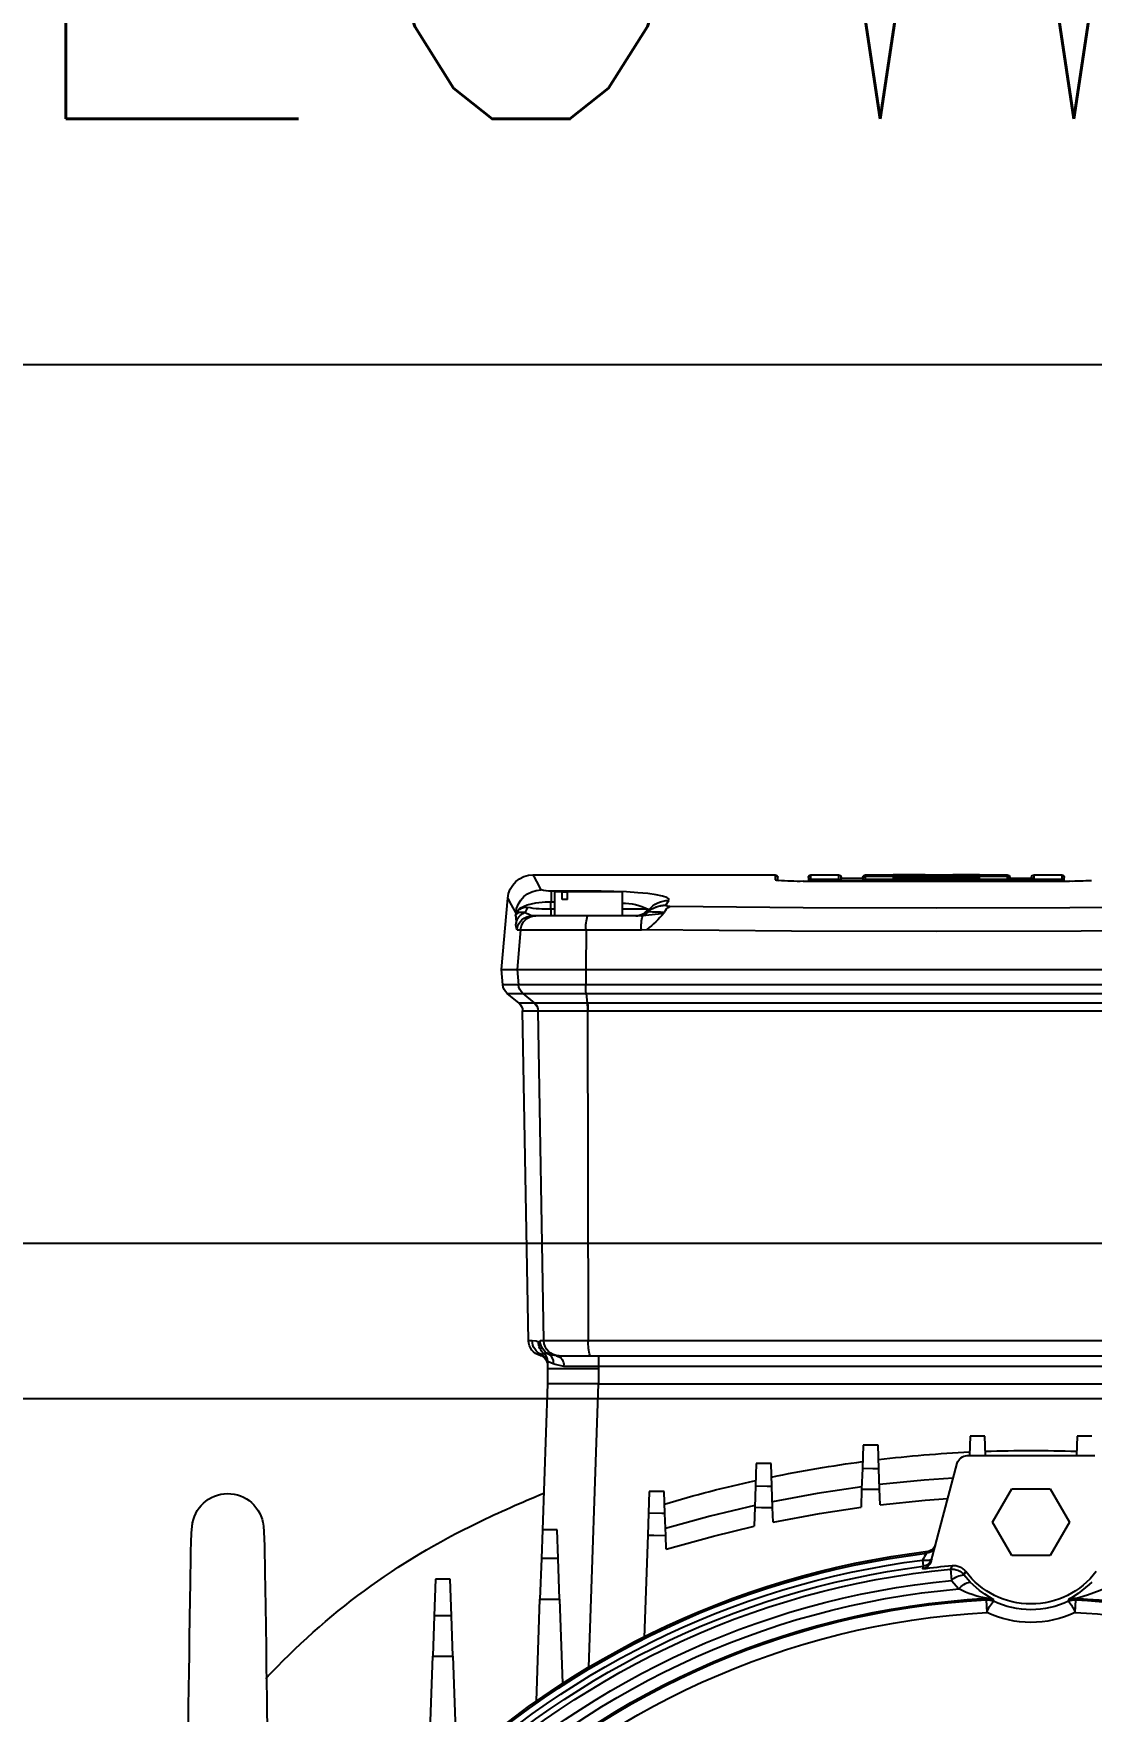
# Model space of a CAD drawing. Header units: millimetres. Extents: x 6561.5 to 6624.8, y 613.4 to 641.4.
# Drawn here: x 6611.3404 to 6611.5041, y 625.3526 to 625.6122 of the extents above; entities that cross this region are included whole.
import ezdxf

# ---------------------------------------------------------------- set-up
doc = ezdxf.new("R2010")
doc.units = ezdxf.units.MM
doc.layers.add('01-HATCH', color=8, linetype='Continuous')
doc.layers.add('01-Textos', color=4, linetype='Continuous', lineweight=25)
doc.styles.add('tex50', font='romans.shx', dxfattribs={"width": 0.8, "height": 0.1})

# ---------------------------------------------------------------- blocks, each defined once
blk = doc.blocks.new('A$Cbc02c842')
at = {"ltscale": 5}
for p, q in [((0.1951458623955205, 0.3944384717044045), (0.1951458623955205, 0.3950417526822889)), ((0.1998166957284866, 0.3954375860155892), (0.1955416957291618, 0.3954375860155892)), ((0.1955416957291618, 0.3954375860155892), (0.1955416957291618, 0.3947434523113884)), ((0.1955416957291618, 0.3947434523113884), (0.2259021123957154, 0.3947434523113884)), ((0.1998166957284866, 0.3949412075469922), (0.1998166957284866, 0.3954375860155892)), ((0.2039729457285375, 0.3949412075469922), (0.1998166957284866, 0.3949412075469922)), ((0.2039704371038624, 0.3949415621030425), (0.1998192043540712, 0.3949415621030425)), ((0.2002125290621279, 0.3950417526822889), (0.2002125290621279, 0.3949415621030425)), ((0.2035771123958057, 0.3949415621030425), (0.2035771123958057, 0.3950417526822889)), ((0.225904622409189, 0.3952343396545643), (0.203970435715064, 0.3952343396545643)), ((0.2259021123957154, 0.3954375860155892), (0.2039729457285375, 0.3954375860155892)), ((0.2039729457285375, 0.3954375860155892), (0.2039729457285375, 0.3953265830618307)), ((0.2039729457285375, 0.3953265830618307), (0.2082479457287718, 0.3953265830618307)), ((0.2039729457285375, 0.3952341943748365), (0.2039729457285375, 0.3949412075469922)), ((0.2259021123957154, 0.3952341943748365), (0.2039729457285375, 0.3952341943748365)), ((0.2082479457287718, 0.3953265830618307), (0.2082479457287718, 0.3954341868802089)), ((0.2082479457287718, 0.3954341868802089), (0.2124041957288227, 0.3954341868802089)), ((0.2082479457287718, 0.3951017211897465), (0.2216271123954812, 0.3951017211897465)), ((0.2082479457287718, 0.3949412075469922), (0.2082479457287718, 0.3951017211897465)), ((0.2216271123954812, 0.3949412075469922), (0.2082479457287718, 0.3949412075469922)), ((0.2216246037708061, 0.3949415621030425), (0.2082504543534469, 0.3949415621030425)), ((0.2124041957288227, 0.3954341868802089), (0.2124041957288227, 0.3953265830618307)), ((0.2124041957288227, 0.3953265830618307), (0.2259021123957154, 0.3953265830618307)), ((0.216679195729057, 0.3954341868802089), (0.2216271123954812, 0.3954341868802089)), ((0.216679195729057, 0.3953957020030998), (0.216679195729057, 0.3954341868802089)), ((0.2216271123954812, 0.3953957020030998), (0.216679195729057, 0.3953957020030998)), ((0.2216271123954812, 0.3954341868802089), (0.2216271123954812, 0.3953957020030998)), ((0.2216271123954812, 0.3951017211897465), (0.2216271123954812, 0.3949412075469922)), ((0.2259021123957154, 0.3953265830618307), (0.2259021123957154, 0.3954375860155892)), ((0.2259021123957154, 0.3947434523113884), (0.2259021123957154, 0.3952341943748365)), ((0.2262979457284473, 0.3949227635463899), (0.2262978635847048, 0.3949308290163458)), ((0.2262979457284473, 0.3950417526822889), (0.2262979457284473, 0.3949227635463899)), ((0.229662529062125, 0.3949415621030425), (0.2262979457284473, 0.3949415621030425)), ((0.2262979457284473, 0.3949227635463899), (0.2262979457284473, 0.3948490883357749)), ((0.2262979457284473, 0.3948490883357749), (0.2262979457284473, 0.3944384717044045)), ((0.229662529062125, 0.3944384717044045), (0.229662529062125, 0.3950417526822889)), ((0.2343333623950912, 0.3954375860155892), (0.2300583623957664, 0.3954375860155892)), ((0.2300583623957664, 0.3954375860155892), (0.2300583623957664, 0.3947434523113884)), ((0.2300583623957664, 0.3947434523113884), (0.2343333623950912, 0.3947434523113884)), ((0.2343333623950912, 0.3947434523113884), (0.2343333623950912, 0.3954375860155892)), ((0.2347291957287325, 0.3950417526822889), (0.2347291957287325, 0.3944384717044045)), ((0.2394791957287907, 0.3947246528647952), (0.2394791957287907, 0.3950417526822889)), ((0.2773185091875803, 0.3954375860155892), (0.2398750290624321, 0.3954375860155892)), ((0.2398750290624321, 0.3954375860155892), (0.2398750290624321, 0.3946826387478382)), ((0.2355208623951057, 0.3944384717044045), (0.1943541957291472, 0.3944384717044045)), ((0.1943541957291472, 0.3944384717044045), (0.1943541957291472, 0.3944377575411977)), ((0.2355208623951057, 0.3944377575411977), (0.1943541957291472, 0.3944377575411977)), ((0.229662529062125, 0.3945457287697423), (0.2262979457284473, 0.3945457287697423)), ((0.2355208623951057, 0.3944384717044045), (0.2355208623951057, 0.3944377575411977)), ((0.263545862395631, 0.3928250860156481), (0.263545862395631, 0.3891042526822162)), ((0.263545862395631, 0.3928250860156481), (0.2720217183543809, 0.3928250860156481)), ((0.2687708623955132, 0.3929335675064181), (0.2745595830722323, 0.3929335675064181)), ((0.2687708623955132, 0.3929335675064181), (0.2687708623955132, 0.3928250860156481)), ((0.2720217183543809, 0.3916375860156336), (0.2720217183543809, 0.3928250860156481)), ((0.2728614076570466, 0.3928250860156481), (0.2720217183543809, 0.3928250860156481)), ((0.2728614076570466, 0.3916375860156336), (0.2728614076570466, 0.3928250860156481)), ((0.2728614076570466, 0.3928250860156481), (0.2739958623953953, 0.3928250860156481)), ((0.2739958623953953, 0.3891042526822162), (0.2739958623953953, 0.3928250860156481)), ((0.2745595830722323, 0.3929335675064181), (0.2745595830722323, 0.3912635267468545)), ((0.2568200522202915, 0.3907587590960588), (0.2563244977156955, 0.3914715758215266)), ((0.2568418660978296, 0.3907276980243637), (0.2568200522202915, 0.3907587590960588)), ((0.2594245640168538, 0.3900026221011217), (0.2595521942414507, 0.3901170086458592)), ((0.2595080750436409, 0.3897256604569179), (0.2595072321666976, 0.3897372251595357)), ((0.2595521942414507, 0.3901170086458592), (0.263545862395631, 0.3901170086458592)), ((0.2720217183543809, 0.3916375860156336), (0.2728614076570466, 0.3916375860156336)), ((0.2745595830722323, 0.3912635267468545), (0.2739958623953953, 0.3912635267468545)), ((0.2739958623953953, 0.3901170086458592), (0.2746133728826408, 0.3901170086458592)), ((0.2746133728826408, 0.3901170086458592), (0.2746133728826408, 0.3891042526822162)), ((0.2800263398214611, 0.3895131882741794), (0.2800457190799079, 0.3891042526822162)), ((0.2822291957284051, 0.380791752682228), (0.2812643172339904, 0.3918203643400489)), ((0.2605787959412282, 0.3869362475712137), (0.2597178893076943, 0.3869867802725935)), ((0.2603750031842083, 0.3891042526822162), (0.2688962532058667, 0.3891042526822162)), ((0.2691382648365561, 0.3869362475712137), (0.2605787959412282, 0.3869362475712137)), ((0.2611195401343593, 0.3891042526822162), (0.2611078004113097, 0.3891042526822162)), ((0.2612846037975487, 0.3891042526822162), (0.2611195401343593, 0.3891042526822162)), ((0.261456610785217, 0.3891042526822162), (0.2612846037975487, 0.3891042526822162)), ((0.2688962532058667, 0.3891042526822162), (0.2769257826423654, 0.3891042526822162)), ((0.2691382648365561, 0.3869362475712137), (0.2691932526397522, 0.380791752682228)), ((0.2792853488783749, 0.3869362475712137), (0.2691382648365561, 0.3869362475712137)), ((0.2769257826423654, 0.3891042526822162), (0.2774558945814078, 0.3891042526822162)), ((0.2792853488783749, 0.3869362475712137), (0.2798214692413694, 0.380791752682228)), ((0.2798168736765092, 0.3869362475712137), (0.2792853488783749, 0.3869362475712137)), ((0.2691932526397522, 0.380791752682228), (0.1606818054845007, 0.380791752682228)), ((0.2691932526397522, 0.380791752682228), (0.2691778763448838, 0.3784415873760167)), ((0.2798214692413694, 0.380791752682228), (0.2691932526397522, 0.380791752682228)), ((0.2798214692413694, 0.380791752682228), (0.2796169076575552, 0.3784415875606442)), ((0.2822291957284051, 0.380791752682228), (0.2798214692413694, 0.380791752682228)), ((0.2820236613381439, 0.3784415875606442), (0.2822291957284051, 0.380791752682228)), ((0.1607084769595986, 0.3784415873760167), (0.2691778763448838, 0.3784415873760167)), ((0.2691255703750812, 0.3770981279128023), (0.1607992060519337, 0.3770981279128023)), ((0.2691255703750812, 0.3770981279128023), (0.268990239346067, 0.3755796467850701)), ((0.2691255718202683, 0.377098144122499), (0.2691255703750812, 0.3770981279128023)), ((0.2789210640059991, 0.377098144122499), (0.2691255718202683, 0.377098144122499)), ((0.2691778763448838, 0.3784415873760167), (0.2691778762020931, 0.3784415656168107)), ((0.2691778762020931, 0.3784415656168107), (0.2796169057476163, 0.3784415656168107)), ((0.2789210446374, 0.3770981277867236), (0.2771211009305716, 0.375580034238908)), ((0.2789210446374, 0.3770981277867236), (0.2789210640059991, 0.377098144122499)), ((0.2813244893634419, 0.3770981277867236), (0.2789210446374, 0.3770981277867236)), ((0.2795048576174395, 0.3755706913621566), (0.2813244893634419, 0.3770981277867236)), ((0.2796169057476163, 0.3784415656168107), (0.2796169076575552, 0.3784415875606442)), ((0.2796169076575552, 0.3784415875606442), (0.2820236613381439, 0.3784415875606442)), ((0.161033889591863, 0.3755800315986448), (0.2689157216311742, 0.3755800315986448)), ((0.2688579166508589, 0.374394953986382), (0.1610955700791692, 0.374394953986382)), ((0.2687667859620433, 0.3233544698836681), (0.2688579166508589, 0.374394953986382)), ((0.2689243275356148, 0.3743946973009429), (0.2688579166508589, 0.374394953986382)), ((0.2689157216311742, 0.3755800315986448), (0.268990239346067, 0.3755796467850701)), ((0.2765520042287335, 0.3743946973009429), (0.2689243275356148, 0.3743946973009429)), ((0.268990239346067, 0.3755796467850701), (0.2771154393205961, 0.3755796467850701)), ((0.2756635022435603, 0.3233544698836681), (0.2765520042287335, 0.3743946973009429)), ((0.2765578033952352, 0.3743949558257214), (0.2765520042287335, 0.3743946973009429)), ((0.278950872557516, 0.3743949558257214), (0.2765578033952352, 0.3743949558257214)), ((0.2771154393205961, 0.3755796467850701), (0.2771211009305716, 0.375580034238908)), ((0.2771211009305716, 0.375580034238908), (0.2795159878089635, 0.375580034238908)), ((0.2780599575619362, 0.3233544698836681), (0.278950872557516, 0.3743949558257214)), ((0.1611082721622097, 0.3233544698836681), (0.2687667859620433, 0.3233544698836681)), ((0.2687667859620433, 0.3233544698836681), (0.2756635022435603, 0.3233544698836681)), ((0.2756635022435603, 0.3233544698836681), (0.2762484542529364, 0.3233544698836681)), ((0.277480298286946, 0.3233544698836681), (0.2780599575619362, 0.3233544698836681)), ((0.2685238868864417, 0.3210209193488822), (0.1613511712378113, 0.3210209193488822)), ((0.2671953687552104, 0.3194375860155674), (0.1626796893690425, 0.3194375860155674)), ((0.2671953687552104, 0.3210209193488822), (0.2671953687552104, 0.3194375860155674)), ((0.2726179588510149, 0.3194375860155674), (0.2671953687552104, 0.3194375860155674)), ((0.2671953687552104, 0.3194375860155674), (0.2671953687552104, 0.3190417526822671)), ((0.2732952835933702, 0.3210209193488822), (0.2685238868864417, 0.3210209193488822)), ((0.2737030000373579, 0.3210209193488822), (0.2732952835933702, 0.3210209193488822)), ((0.2751072128032774, 0.3201637085665539), (0.2751069881016974, 0.320165175411546)), ((0.2751072128032774, 0.3201637085665539), (0.2751072128032774, 0.3190417526822671)), ((0.2756685823517273, 0.3213744170926134), (0.2756704517544222, 0.3213743001409171)), ((0.2762438867387118, 0.3211189005020856), (0.2762473358018269, 0.3211172726146856)), ((0.2751072128032774, 0.3190417526822671), (0.2671953687552104, 0.3190417526822671)), ((0.2671953687552104, 0.3190417526822671), (0.2671953687552104, 0.3166667526823517)), ((0.2751072128032774, 0.3190417526822671), (0.2751072128032774, 0.3166667526823517)), ((0.2671953687552104, 0.3166667526823517), (0.1626796893690425, 0.316666752682238)), ((0.2671953687552104, 0.3166667526823517), (0.2751072128032774, 0.3166667526823517)), ((0.2687259167435059, 0.2728375928308537), (0.2671953687552104, 0.3166667526823517)), ((0.2751072128032774, 0.3166667526823517), (0.2758947011491273, 0.2941160369477416)), ((0.1908720236417594, 0.3085760614011974), (0.1931655344826595, 0.3085760614011974)), ((0.1931655344826595, 0.3085760614011974), (0.1932700398458564, 0.3055834193490341)), ((0.2073133516125836, 0.3055834193490341), (0.2074178569757805, 0.3085760614011974)), ((0.2074178569757805, 0.3085760614011974), (0.2097113678157712, 0.3085760614011974)), ((0.2097113678157712, 0.3085760614011974), (0.2098158731789681, 0.3055834193490341)), ((0.2238361572246959, 0.3035262083878365), (0.2239636903088922, 0.3071782780772878)), ((0.2239636903088922, 0.3071782780772878), (0.2262572011488828, 0.3071782780772878)), ((0.2262572011488828, 0.3071782780772878), (0.2263833549861829, 0.3035657048284861)), ((0.2101600946646158, 0.3055834193490341), (0.1904232967929147, 0.3055834193490341)), ((0.2157591798588783, 0.2892215458288661), (0.2116894772227624, 0.304409882837092)), ((0.2403849887416527, 0.300786025381683), (0.2405095236420038, 0.3043522383352979)), ((0.2405095236420038, 0.3043522383352979), (0.2428030344819945, 0.3043522383352979)), ((0.2428030344819945, 0.3043522383352979), (0.2429253019256521, 0.3008509568585964)), ((0.2237259342402922, 0.3003698350790387), (0.2238361572246959, 0.3035262083878365)), ((0.2263833549861829, 0.3035657048284861), (0.2264938805030852, 0.3004006681423448)), ((0.197320747468666, 0.3004375860156756), (0.194349799208112, 0.2952917526823171)), ((0.2032626439888645, 0.3004375860156756), (0.197320747468666, 0.3004375860156756)), ((0.2062335922494185, 0.2952917526823171), (0.2032626439888645, 0.3004375860156756)), ((0.2236424943823749, 0.2979804301873514), (0.2237259342402922, 0.3003698350790387)), ((0.2264938805030852, 0.3004006681423448), (0.2265915072241569, 0.2976050046412979)), ((0.2402714142283457, 0.2975336768437842), (0.2403849887416527, 0.300786025381683)), ((0.2429253019256521, 0.3008509568585964), (0.2430393423067017, 0.2975852676192403)), ((0.2569355783546143, 0.2966035374095668), (0.2570553569751155, 0.3000335483366712)), ((0.2570553569751155, 0.3000335483366712), (0.2593488678151061, 0.3000335483366712)), ((0.2593488678151061, 0.3000335483366712), (0.2594655362320282, 0.2966926020093865)), ((0.2401927161874937, 0.295280059821323), (0.2402714142283457, 0.2975336768437842)), ((0.2430393423067017, 0.2975852676192403), (0.2431420196601266, 0.2946449729344636)), ((0.2568169483004112, 0.2932064171374691), (0.2569355783546143, 0.2966035374095668)), ((0.2594655362320282, 0.2966926020093865), (0.2595847411869272, 0.2932790187259684)), ((0.194349799208112, 0.2952917526823171), (0.197320747468666, 0.2901459193489586)), ((0.2032626439888645, 0.2901459193489586), (0.2062335922494185, 0.2952917526823171)), ((0.2734453362911609, 0.2896529618190584), (0.2736011903091367, 0.2941160369477416)), ((0.2736011903091367, 0.2941160369477416), (0.2758947011491273, 0.2941160369477416)), ((0.2758947011491273, 0.2941160369477416), (0.2760505551671031, 0.2896529618190584)), ((0.2567430867613893, 0.2910912993998522), (0.2568169483004112, 0.2932064171374691)), ((0.2595847411869272, 0.2932790187259684), (0.2601388459345344, 0.2774115348254895)), ((0.197320747468666, 0.2901459193489586), (0.2032626439888645, 0.2901459193489586)), ((0.2125014349460344, 0.2885719669561126), (0.2127493672853689, 0.28801200714571)), ((0.2171040052073749, 0.2894176167998808), (0.2169809337340212, 0.2884580386200355)), ((0.273226323778772, 0.2833812640503197), (0.2734453362911609, 0.2896529618190584)), ((0.2734453362911609, 0.2896529618190584), (0.2760505551671031, 0.2896529618190584)), ((0.2760505551671031, 0.2896529618190584), (0.2762695676785825, 0.2833812640503197)), ((0.2096957247397313, 0.2860136989599482), (0.2106579343737849, 0.2871186574740818)), ((0.2106579343737849, 0.2871186574740818), (0.2103875120776593, 0.2876419855811605)), ((0.2125811150465324, 0.2862605793101807), (0.2114397187663144, 0.2849585808455117)), ((0.2127493672853689, 0.28801200714571), (0.2125811150465324, 0.2862605793101807)), ((0.2899501398208031, 0.2807990327809762), (0.2901470236422483, 0.286437047749871)), ((0.2901470236422483, 0.286437047749871), (0.2924405344822389, 0.286437047749871)), ((0.2924405344822389, 0.286437047749871), (0.2926374183036842, 0.2807990327809762)), ((0.1933389001744672, 0.2832742105496777), (0.1933841568954904, 0.2834984163163767)), ((0.1934480041984443, 0.2813136260755869), (0.1933389001744672, 0.2832742105496777)), ((0.1945396668818375, 0.2832695150407858), (0.1944878407314263, 0.2830490175713862)), ((0.2060955507261042, 0.2830490175713862), (0.206043724575693, 0.2832695150407858)), ((0.2072444912830633, 0.2832742105496777), (0.2071353872590862, 0.2813136260755869)), ((0.2071992345620401, 0.2834984163163767), (0.2072444912830633, 0.2832742105496777)), ((0.273226323778772, 0.2833812640503197), (0.2727702629392752, 0.2703213903361643)), ((0.2762695676785825, 0.2833812640503197), (0.273226323778772, 0.2833812640503197)), ((0.2768208941545254, 0.2675933394431809), (0.2762695676785825, 0.2833812640503197)), ((0.2897323349391172, 0.2745619170119085), (0.2899501398208031, 0.2807990327809762)), ((0.2899501398208031, 0.2807990327809762), (0.2926374183036842, 0.2807990327809762)), ((0.2926374183036842, 0.2807990327809762), (0.2928552231853701, 0.2745619170119085)), ((0.2897323349391172, 0.2745619170119085), (0.2891479462198276, 0.2578272136250348)), ((0.2928552231853701, 0.2745619170119085), (0.2897323349391172, 0.2745619170119085)), ((0.2934219963055966, 0.2583316583836108), (0.2928552231853701, 0.2745619170119085))]:
    blk.add_line(p, q, dxfattribs=at)
at = {"ltscale": 5, "flags": 128}
for points in [[(0.2398750290624321, 0.3946826387478382), (0.2396289745186095, 0.3946052981042953), (0.2393716209992363, 0.3945793013667185)], [(0.2396892289618791, 0.3946244676640731), (0.2396918279639522, 0.394625592596924), (0.2396129325682068, 0.3946086381105829), (0.2393717210109116, 0.3945763134356071)], [(0.2760894494979311, 0.3931099038244952), (0.2767691884394026, 0.3943961630988611), (0.2771802623158237, 0.395172690548236), (0.2773206712747651, 0.3954375183829484), (0.2773185091875803, 0.3954334407391684)], [(0.2563244977156955, 0.3914715758215266), (0.2563188854840064, 0.3917095526452954), (0.2566325149030035, 0.3919375331512924), (0.2573018118121126, 0.3921600864135257), (0.2582973895353007, 0.392360759718315), (0.2595884991199, 0.3925341571198828), (0.2611403484054335, 0.3926788221363608), (0.2629062008602432, 0.3927917798156955), (0.2648386021885472, 0.3928725320701574), (0.2667791266005679, 0.3929181983936019), (0.2687708623955132, 0.3929335675064181)], [(0.1737034690788732, 0.3905295289932269), (0.1942869123361106, 0.3903624169824411), (0.2149375290621265, 0.3903059185450388), (0.2355545590537531, 0.3903622337983848), (0.2561715890453797, 0.3905295289932269)], [(0.2561715890453797, 0.3905295289932269), (0.256427082365235, 0.3905668910883264), (0.2567554864065187, 0.3906437820238011), (0.2568475705668334, 0.3907078572612477), (0.2568418660978296, 0.3907276980243637)], [(0.2571050443787044, 0.3895026985347272), (0.2570550332959556, 0.3895451933677236), (0.256988154588953, 0.3896361545886862)], [(0.2571050443787044, 0.3895026985347272), (0.2579755939298138, 0.3893766916501704), (0.2603750031842083, 0.3891042526822162)], [(0.2595072321666976, 0.3897372251595357), (0.259447055665305, 0.3899582085630868), (0.2594245640168538, 0.3900026221011217)], [(0.2800263398214611, 0.3895131882741794), (0.2794088936655044, 0.3902839142528478), (0.278243445353155, 0.3908179929032372), (0.2768895224601238, 0.3911232864884937), (0.2754874348286194, 0.3912552126539026), (0.2745595830722323, 0.3912635267468545)], [(0.2774558945814078, 0.3891042526822162), (0.2776696826952048, 0.3891293125372499), (0.278672862518988, 0.3896072851505892)], [(0.278672862518988, 0.3896072851505892), (0.279474679228997, 0.3896045902712899), (0.2798485062332929, 0.3893980061226898), (0.2799700703774306, 0.3892590036909382), (0.2800446649273454, 0.3891075138231486), (0.2800457190799079, 0.3891042526822162)], [(0.2812617757192584, 0.3918201419863294), (0.281128725744793, 0.3915722897074261), (0.2807155099637839, 0.3908013000043979), (0.2800263398214611, 0.3895131882741794)], [(0.2597178893076943, 0.3869867802725935), (0.2373694809114113, 0.3867944139181532), (0.2149375290621265, 0.3867292314610609), (0.1925473489393426, 0.3867941720723707), (0.1701571688165586, 0.3869867802725935)], [(0.2800457190799079, 0.3891042526822162), (0.2800297225933264, 0.3889358131385166), (0.2799615577380337, 0.3879423125078461)], [(0.2762484542529364, 0.3233544698836681), (0.2763795735920667, 0.3232239449313852), (0.2765065277365011, 0.3231468301486871)], [(0.2765065277365011, 0.3231468301486871), (0.2768487998803266, 0.3232694400706464), (0.277480298286946, 0.3233544698836681)], [(0.2742293253143089, 0.3198513477236133), (0.2739444471692423, 0.319716600458662), (0.2726179588510149, 0.3194375860155674)], [(0.2737030000373579, 0.3210209193488822), (0.274712394935932, 0.3211883280147845), (0.2749336692579618, 0.3212691763737325)], [(0.2751069881016974, 0.320165175411546), (0.2749741068939784, 0.3201450152367329), (0.2742293253143089, 0.3198513477236133)], [(0.2749336692579618, 0.3212691763737325), (0.2754403663259382, 0.3213673233815939), (0.2756685823517273, 0.3213744170926134)], [(0.2760572128029253, 0.321219467295748), (0.2761573507616504, 0.3211597437080513), (0.2762438867387118, 0.3211189005020856)], [(0.2123113552190716, 0.3020890025593985), (0.2168291862146816, 0.30179294664498), (0.2237513570146348, 0.3010978480887729)], [(0.2238361572246959, 0.3035262083878365), (0.2247748636057167, 0.3035403090192972), (0.2263833549861829, 0.3035657048284861)], [(0.2236424943823749, 0.2979804301873514), (0.2166615121989253, 0.2986894143629684), (0.2131586171146864, 0.2989269781186863)], [(0.2264938805030852, 0.3004006681423448), (0.2253244261094096, 0.3003872261405718), (0.2237259342402922, 0.3003698350790387)], [(0.22648144967593, 0.3007566404488102), (0.2333691891165017, 0.2997254256177371), (0.2403029778490691, 0.2984375406867343)], [(0.2403849887416527, 0.300786025381683), (0.2410965353367374, 0.3008038499048666), (0.2429253019256521, 0.3008509568585964)], [(0.2401927161874937, 0.295280059821323), (0.2330299162615574, 0.2966269601124054), (0.2265915072241569, 0.2976050046412979)], [(0.2430393423067017, 0.2975852676192403), (0.242005350906993, 0.2975656043010417), (0.2402714142283457, 0.2975336768437842)], [(0.2430297010271261, 0.2978613577554938), (0.2499142779217891, 0.2962282310867863), (0.2568557453216727, 0.2943174184687791)], [(0.2569355783546143, 0.2966035374095668), (0.2574174411604417, 0.2966202563955562), (0.2594655362320282, 0.2966926020093865)], [(0.2567430867613893, 0.2910912993998522), (0.2493956583477939, 0.2931401212453579), (0.2431420196601266, 0.2946449729344636)], [(0.3191549859341194, 0.2952718501057348), (0.319058301314044, 0.2946789942041619), (0.3189909282202734, 0.2938014466597565), (0.3189431670900831, 0.2927178064483655), (0.3189083344761912, 0.2915973844837367), (0.3188747760179922, 0.2901936694865412), (0.3188491430230442, 0.2889236216848872), (0.3188232824024908, 0.2874994137657154), (0.3187830949202635, 0.2850355437061012), (0.3187413856587682, 0.2822136133219715), (0.3186988283989649, 0.2791354884588486), (0.3186559242624298, 0.275918058880336), (0.3186180400600733, 0.2730570744860756), (0.3185847233128243, 0.2705800977777812), (0.3185488972851545, 0.2680099948107113), (0.3185118713593056, 0.2655101114197009), (0.3184932049045983, 0.2643272352628969), (0.3184738035108694, 0.2631619051371104), (0.3184517652246086, 0.2619166446807526)], [(0.3307160988890701, 0.2618669935034745), (0.3307158422051089, 0.2618801870347056), (0.3306945996730519, 0.2630647346618957), (0.3306743842024389, 0.264273852074723), (0.3306347101881784, 0.2668471228041085), (0.3305960601330753, 0.2695571768178411), (0.3305595113008621, 0.2722457553257414), (0.3305263646846015, 0.2747408417370139), (0.3304914413913593, 0.2773780771491943), (0.3304505359340055, 0.2804099779137346), (0.330408910651613, 0.2833527309117585), (0.3303715562835805, 0.2858053402952123), (0.33034863218586, 0.2871978048455617), (0.3303192015930563, 0.2888251095290002), (0.330277854706992, 0.2907250316380328), (0.3302358317316703, 0.292193757189068), (0.3301802889202463, 0.2935701476145027), (0.3301057821456652, 0.2946635527561625), (0.3300047382610956, 0.2953054111938513)], [(0.2595847411869272, 0.2932790187259684), (0.2586750333759937, 0.2932548001166992), (0.2568169483004112, 0.2932064171374691)], [(0.2156529039550605, 0.2896181728996794), (0.2157033798550856, 0.2895262805046173), (0.2158005066478381, 0.289450213482894), (0.2159412205494391, 0.2893923713060644), (0.21612108285467, 0.2893545785579477), (0.2163344199555013, 0.2893380273798698), (0.2165745023096406, 0.2893432398647633), (0.2168337567156868, 0.2893700515895148), (0.2171040052073749, 0.2894176167998808)], [(0.2163867077181294, 0.2907129464601326), (0.2164094470665532, 0.2906266780780129), (0.2164495335857737, 0.2904745941835358)], [(0.2169809337340212, 0.2884580386200355), (0.2170037214284548, 0.2883715436622083), (0.217085659950726, 0.2880605166736245)], [(0.1908876667177992, 0.2860136989599482), (0.1912855429511637, 0.2856211172293683), (0.1929761150070135, 0.2842486774335953), (0.194010346325058, 0.283590953354917), (0.1944273012688882, 0.2833483383490716), (0.1945396668818375, 0.2832695150407858)], [(0.206043724575693, 0.2832695150407858), (0.2060517163656641, 0.283280231854917), (0.2062830927718551, 0.2834226196874283), (0.2067209412900866, 0.2836786353348657), (0.2074466084088726, 0.2841398451440114), (0.2082657983075933, 0.2847329703113815), (0.2096957247397313, 0.2860136989599482)], [(0.1933841568954904, 0.2834984163163767), (0.1933371753013944, 0.2835157634496568), (0.1932502833581111, 0.2835393735526281), (0.1927571253129372, 0.2836660034629972), (0.1915436233414312, 0.2840120755135445), (0.1895945274557107, 0.2847459348909638), (0.1891436726912161, 0.2849585808455117)]]:
    blk.add_lwpolyline(points, dxfattribs=at)
at = {"ltscale": 5}
for centre, radius, start, end in [((0.1955416957291618, 0.3950417526822889), 0.0003958333333331046, 90, 180), ((0.1955500946280608, 0.39434569302108), 0.0003978479540523415, 91.20965116333805, 166.5143773121645), ((0.1998166957284866, 0.3950417526822889), 0.0003958333333332846, 0, 90), ((0.2039729457285375, 0.3950417526822889), 0.0003958333333331046, 90, 180), ((0.2039819660151352, 0.3949218116510451), 0.0004048719064086731, 91.27661889215612, 178.7237946313541), ((0.2039485576899551, 0.394868917406427), 0.0003660902075900713, 86.18026585493268, 169.2513300692639), ((0.2082466096865119, 0.3950379030762292), 0.0003962860560719315, 29.71551690692513, 89.8068321178906), ((0.2082418046977637, 0.3949437896232553), 0.0003828426947207782, 49.36978151889149, 89.08090113996505), ((0.2082400896126728, 0.394719301644102), 0.000382500231989892, 35.52602906614972, 88.82312764934959), ((0.2124055317710827, 0.3950379030762292), 0.0003962860560719226, 90.19316788210942, 150.2844830930749), ((0.2124103367607404, 0.3949437896232553), 0.000382842694721853, 90.91909886003494, 130.6302184811085), ((0.216692852153983, 0.3951500111870132), 0.000284503642328086, 59.72061794982086, 92.75130507739495), ((0.2216349685115802, 0.394719301644102), 0.0003825002319891686, 91.17687235065043, 144.4739709338503), ((0.2216134559705552, 0.3951500111870132), 0.0002845036423288646, 87.24869492260508, 120.2793820501792), ((0.2259021123957154, 0.3950417526822889), 0.0003958333333332846, 0, 90), ((0.2258930921091178, 0.3949218116510451), 0.0004048719064083838, 1.276205368645856, 88.72338110784388), ((0.2259137130924955, 0.394850135474428), 0.0003842340630619738, 359.8438537848174, 91.73012254712232), ((0.2258937134959069, 0.39434569302108), 0.0003978479540508398, 13.48562268783552, 88.79034883666195), ((0.2300583623957664, 0.3950417526822889), 0.0003958333333331046, 90, 180), ((0.2300667612946654, 0.39434569302108), 0.0003978479540527089, 91.20965116333805, 166.5143773121645), ((0.2343333623950912, 0.3950417526822889), 0.0003958333333331046, 0, 90), ((0.2343249634961921, 0.39434569302108), 0.0003978479540506952, 13.48562268783552, 88.79034883666195), ((0.2398750290624321, 0.3950417526822889), 0.0003958333333332846, 90, 180), ((0.2398749977321586, 0.3942864613789538), 0.0003961773701309669, 89.99546904482825, 124.4637513820958), ((0.2773207071134038, 0.3914792526822453), 0.003958333333331014, 4.95758107552693, 90.01170281182296), ((0.1939816124988738, 0.4394388624600083), 0.04500264727964226, 266.120100642124, 270.4743651903534), ((0.2360494835595546, 0.4325079151478235), 0.03807382750038479, 269.2044735875845, 275.0057172755642), ((0.2748692361712983, 0.3969716750096381), 0.004049962623154983, 265.6149848951646, 287.5351013119803), ((0.2760737162427631, 0.3891397054628101), 0.00397022953575987, 5.39784313918318, 89.77294724333858), ((0.2556973536541136, 0.389276199111066), 0.001340050371856634, 15.58177233335127, 69.27434268778062), ((0.2563711501072703, 0.3875643781572649), 0.0039074761718216, 38.60843011042934, 90.68408568979319), ((0.2568725798812466, 0.3868518085742494), 0.003907303614412178, 47.60103001972661, 90.77027642892124), ((0.2568956120987878, 0.3868225783214143), 0.003905489537356021, 48.01617856188089, 90.78850962357903), ((0.2569759193422669, 0.4254979043216167), 0.03586175182015082, 270.0195480423255, 274.048956119268), ((0.2706214767124493, 0.400925144346445), 0.01769650279996866, 220.2004325355889, 231.9649347428104), ((0.2612846227523278, 0.3914790475176346), 0.002374794835482476, 218.4408604920785, 269.999542658877), ((0.2611197606959195, 0.3914747367675204), 0.00237048409549647, 227.1365962781473, 269.9946688953448), ((0.2611080181006855, 0.3914746489667209), 0.002370396294424813, 227.5482885067927, 269.994738141578), ((0.2632764146967475, 0.3832440057074677), 0.007817159803490249, 88.02469501571248, 118.4515895206841), ((0.2614642016299058, 0.391415465571697), 0.002311225354921287, 214.1806866417385, 269.811820968381), ((0.2750626535146239, 0.4072091708853236), 0.01709806606326143, 268.4942830736359, 280.5485845279826), ((0.2784871223996106, 0.3888482477479442), 0.001579481604459268, 9.327741480300748, 100.7399560703699), ((0.2804165892823676, 0.391204977071709), 0.002364995243562172, 199.8979221836325, 222.4975123845399), ((0.2778392414322752, 0.387630845382489), 0.002145049713186093, 8.349020383313794, 67.13099700697455), ((0.2543281756563829, 0.3874422692928761), 0.006271069440680275, 355.3716882748242, 15.36837398776965), ((0.2638199648156387, 0.3874400828388502), 0.005342112418323673, 354.5881701579309, 18.15080000468156), ((0.2769229416301187, 0.386733131404128), 0.002371122980116457, 4.914118512060558, 89.9313497762491), ((0.2774536817871649, 0.3867322755317559), 0.002371978182629924, 4.933092776748513, 89.94654933429163), ((0.2784088218343186, 0.3876521782243003), 0.001579609663527495, 333.0487235005347, 10.58387257422354), ((0.2570927730523636, 0.3782393558377066), 0.01208679498659677, 354.5821735344495, 0.9585922000181643), ((0.2776462323010946, 0.3786103796113025), 0.001977890813236802, 310.1312695402574, 355.103818995867), ((0.280052020285666, 0.3786140180012012), 0.001979166666665608, 310.0107813223793, 355.001897626038), ((0.2795958625940784, 0.3744651337123628), 0.01073817527706784, 174.0404893044638, 180.3744612689966), ((0.2797206892257691, 0.3743884979991776), 0.01079636346973393, 173.6657357617414, 179.9671006051501), ((0.2781367363306799, 0.3743675978449232), 0.001584963790173141, 130.1181679316251, 179.0203182421782), ((0.2781426540416305, 0.374368050476221), 0.001585079009903289, 130.1324029324265, 179.0274068399178), ((0.2805339647413803, 0.3743673228488547), 0.001583333333332465, 130.0108252665064, 179.0000000037508), ((0.2629144062304931, 0.3227842266495031), 0.005880095736530365, 342.5497656931257, 5.565209030248302), ((0.2732921441731833, 0.323392581581345), 0.002371664310259926, 270.0758436103266, 359.0792400852491), ((0.2738734383185601, 0.3233947908311734), 0.002375358176699526, 296.5094693289985, 359.0273757009828), ((0.2741354431020682, 0.3231835254165958), 0.002371368568772196, 310.2798004567636, 359.1133525528757), ((0.2751056420704572, 0.3233955164936901), 0.002375010941002524, 293.6194144338887, 359.0097247253212), ((0.2756853192852304, 0.3233959193489113), 0.002374999999998691, 283.8421916622797, 358.9999999955226), ((0.2740093547838569, 0.3196475276052411), 0.001407145376911254, 102.5747796309564, 188.5803829246707), ((0.2756328760963243, 0.3200379617714475), 0.001415902397636281, 119.592245174537, 187.5735427434849), ((0.2766902270489027, 0.3201649181293647), 0.00158323896738411, 130.1872527173078, 179.9906892113046), ((0.2766899276687127, 0.3201636576628175), 0.001582714866724631, 130.1005617302294, 180), ((0.2766903437270685, 0.3197684508390353), 0.001583130924523264, 113.5733828993906, 180), ((0.2766905460850921, 0.3195674794789625), 0.001583333282490614, 106.1348922052583, 179.990837355143), ((0.2755085550363674, 0.3204094273223177), 0.0009783609269945666, 55.88935688229608, 80.4750255829495), ((0.20029169572922, 0.1084584193491196), 0.1979166666665524, 87.96010325832938, 92.03989674167063), ((0.20029169572922, 0.1084584193491196), 0.1979166666665525, 83.153193391142, 87.24743947274598), ((0.2101600946646158, 0.3040000860156056), 0.00158333333333242, 15.00000000395086, 90), ((0.20029169572922, 0.1084584193491196), 0.1979166666665524, 78.29709938147764, 82.43564289806703), ((0.20029169572922, 0.1084584193491196), 0.1979166666665525, 73.35378190321248, 77.56946261219039), ((0.20029169572922, 0.1167709193491078), 0.1979166666665522, 64.35719102762226, 67.60446505933149), ((0.3245833623952876, 0.2941570414060948), 0.005541666666663492, 0, 168.5932544934393), ((0.2386630326320756, 0.1967047562521316), 0.1092499999999369, 42.91628040426706, 64.35719102762226), ((0.2165780499719858, 0.2922852626672352), 0.001583916068943376, 194.993071225358, 263.0615356661095), ((0.2166409973499412, 0.2920456808397489), 0.001582710224465626, 195.0059516918068, 263.0517920487918), ((0.2122797809026906, 0.2862082550212222), 0.002374081849068256, 84.64282814469802, 142.8495896060166), ((0.20029169572922, 0.1583334193490487), 0.1308096212613747, 82.6237352259776, 84.64422932470008), ((0.217181634736562, 0.2900279639810037), 0.001582702287746573, 195.0059061455116, 262.714760764023), ((0.2172892456221689, 0.2896313828302368), 0.00158400366398137, 194.995007777676, 262.6155756245382), ((0.20029169572922, 0.1583334193490487), 0.1333958333332563, 6.816609940236508, 83.12945371587978), ((0.3972677016411126, 0.4017045923908995), 0.2122906554703863, 211.597682646866, 211.9332128970062), ((0.20029169572922, 0.1583334193490487), 0.1331253762842723, 6.97135393454006, 83.02864602979899), ((0.20029169572922, 0.1583334193490487), 0.1311904996773083, 7.308616219228536, 82.69138375835804), ((0.20029169572922, 0.1583334193490487), 0.1321579379807889, 7.308616219228536, 82.69138375835804), ((0.20029169572922, 0.2952917526823171), 0.01266666666665928, 217.1518115215667, 322.8481884784333), ((0.2091867107430971, 0.2832034808163257), 0.00285594489860266, 37.91869805259484, 79.73334243572268), ((0.2125231050479215, 0.2856468970373385), 0.002375908336765902, 84.53533348198548, 141.7238949094388), ((0.2105686738070744, 0.2843343828997718), 0.00278570500122098, 43.74558778418119, 88.16379361937034), ((0.20029169572922, 0.1583334193490487), 0.1285161004811676, 5.487323550545765, 84.5126764764082), ((0.20029169572922, 0.1583334193490487), 0.1302755913958649, 5.487323550545765, 84.5126764764082), ((0.20029169572922, 0.1583334193490487), 0.1253554568359063, 93.1588045146843, 119.7266146159072), ((0.20029169572922, 0.1583334193490487), 0.1251340987575033, 93.18515180249561, 119.6440618115601), ((0.1934704891166348, 0.2809020217189868), 0.002375835747338728, 64.64611793423835, 93.17503054485266), ((0.1935146521939259, 0.2811261667938538), 0.002375836025385824, 64.44144697235554, 93.14861561333326), ((0.1992318405257265, 0.2790272126082414), 0.006219360836041517, 139.7098325526124, 158.4305733119334), ((0.20029169572922, 0.2952102223803763), 0.01347514880198166, 244.4874971340664, 295.5125028659335), ((0.2070687392636046, 0.2811261667938538), 0.002375836025383865, 86.85138438666674, 115.5585530276445), ((0.2071129023408957, 0.2809020217189868), 0.002375835747335832, 86.82496945514734, 115.3538820657617), ((0.201351550931804, 0.2790272126082414), 0.006219360836069792, 21.56942668806658, 40.2901674473876), ((0.2045478961401841, 0.2980857122282146), 0.01482628737921702, 280.3014351721251, 297.6997419345296), ((0.20029169572922, 0.1583334193490487), 0.1253554568359062, 3.158804521976176, 86.84119548531571), ((0.20029169572922, 0.1583334193490487), 0.1251340987575032, 3.185151804301221, 86.81484819750438), ((0.20029169572922, 0.1583334193490487), 0.1271149477506036, 5.031322566690609, 84.96867746321706), ((0.20029169572922, 0.1583334193490487), 0.1231704808802888, 93.18515180249561, 118.8942994633735), ((0.20029169572922, 0.2956679352338938), 0.01590227358516616, 244.5096348027768, 295.4903651972232), ((0.20029169572922, 0.1583334193490487), 0.1231704808802888, 3.185151804301221, 86.81484819750438), ((0.20029169572922, 0.1583334193490487), 0.1056855187303239, 200.5776930267063, 110.3864641445304)]:
    blk.add_arc(centre, radius, start, end, dxfattribs=at)
blk.add_ellipse((-0.6083958042706854, 0.3048579026391849), major_axis=(-5.175119592116407e-16, 1.273884607403707), ratio=0.6947203253, start_param=4.779367485336538, end_param=4.780269552558003, dxfattribs=at)

msp = doc.modelspace()

# ---------------------------------------------------------------- hatches: boundary and pattern name
at = {"layer": '01-HATCH', "transparency": 33554687}
h = msp.add_hatch(dxfattribs=at)
h.set_pattern_fill('BRICKS', color=256, scale=0.8, pattern_type=2)
h.set_pattern_definition([(0, (62.33247168198977, -0.8151436306175128), (0.2, 0.16), [0.376, -0.024]), (0, (62.33247168198977, -0.6791436306175456), (0.2, 0.16), [0.376, -0.024]), (90, (62.33247168198977, -0.8151436306175128), (-0.2, 0.16), [0.136, -0.184]), (90, (62.30847168198852, -0.8151436306175128), (-0.2, 0.16), [0.136, -0.184])])
h.paths.add_polyline_path([(6612.642796044278, 626.0865973471246), (6612.642796044189, 625.0865973471246), (6609.442796043634, 625.0865973467608), (6609.442796041733, 626.0865973467608)])

# ---------------------------------------------------------------- block references
at = {"xscale": -1}
msp.add_blockref('A$Cbc02c842', (6611.694990445127, 625.086597261441), dxfattribs=at)

# ---------------------------------------------------------------- next in the draw order: texts
at = {"layer": '01-Textos', "color": 7, "ltscale": 0.25, "insert": (6611.510345066059, 625.6990094920279), "char_height": 0.1, "width": 0.5209999999999999, "attachment_point": 2, "line_spacing_factor": 0.75, "style": 'tex50', "bg_fill": 3, "box_fill_scale": 1.2, "bg_fill_color": 256, "bg_fill_transparency": 0}
msp.add_mtext('\\pxsm1,qc;{\\W0.7;BLOWER 1}', dxfattribs=at)

doc.saveas('drawing.dxf')
